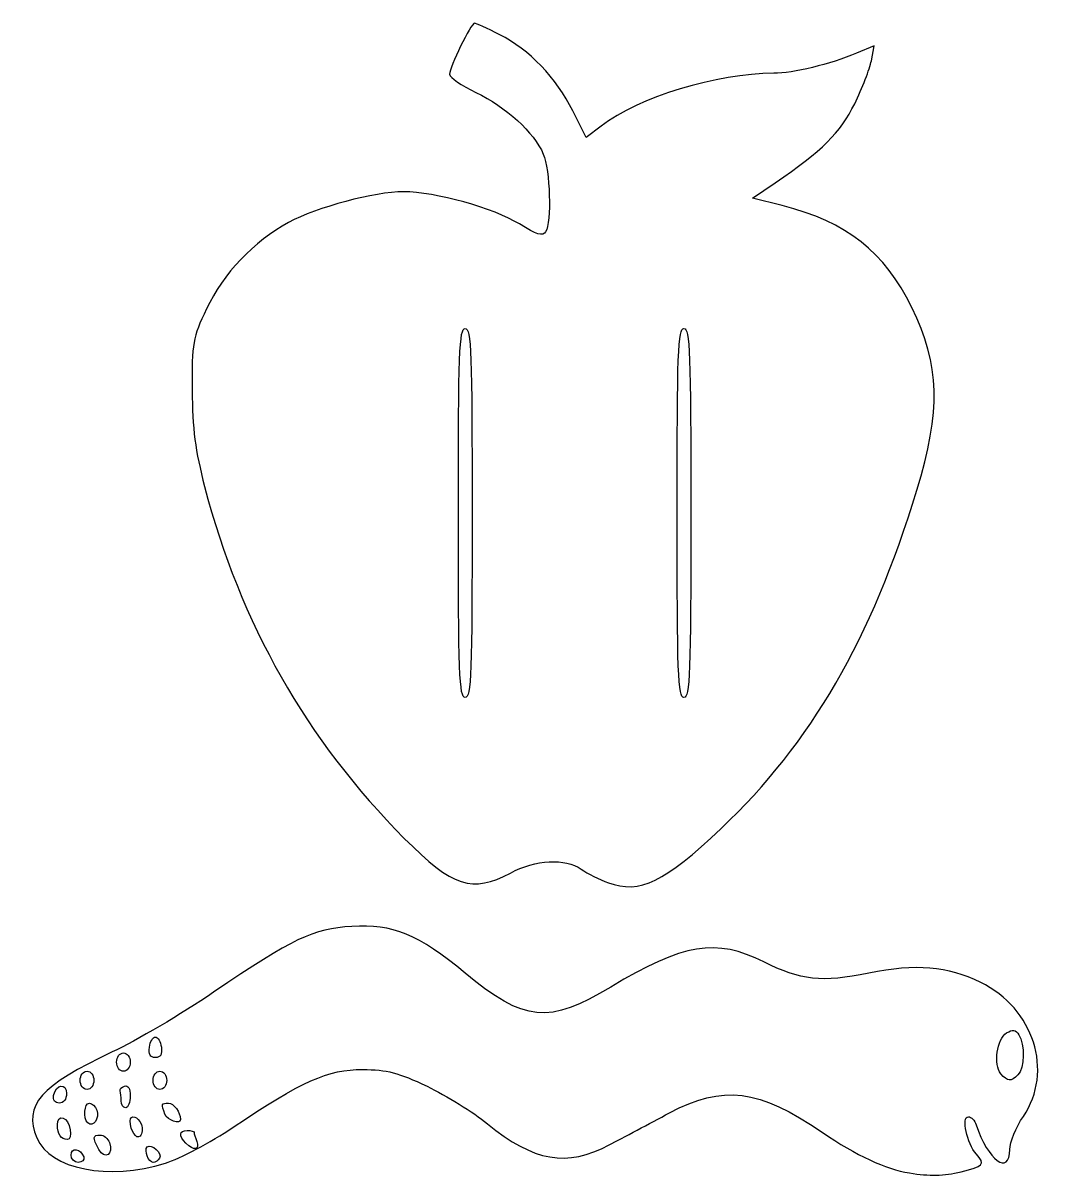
# Model space of a CAD drawing. Header units: centimetres. Extents: x -3.24 to 2.74, y -0.85 to 5.87.
import ezdxf

# ---------------------------------------------------------------- set-up
doc = ezdxf.new("R2010")
doc.units = ezdxf.units.CM
doc.header["$MEASUREMENT"] = 0
doc.layers.add('Layer 1', color=7, linetype='Continuous')

msp = doc.modelspace()

# ---------------------------------------------------------------- linework, layer by layer
at = {"layer": 'Layer 1'}
for points, knots in [([(0.15542, 0.88152), (0.10334, 0.90031), (0.03223, 0.93564), (-0.0026, 0.96004), (-0.0026, 0.96004), (-0.09539, 1.02503), (-0.26787, 1.0159), (-0.41389, 0.93826), (-0.41389, 0.93826), (-0.63554, 0.82041), (-0.74874, 0.85739), (-1.02964, 1.13941), (-1.02964, 1.13941), (-1.5962, 1.70822), (-1.98354, 2.39049), (-2.18929, 3.18199), (-2.18929, 3.18199), (-2.24339, 3.39013), (-2.25988, 3.51832), (-2.26143, 3.74284), (-2.26143, 3.74284), (-2.26333, 4.01763), (-2.25869, 4.0439), (-2.17853, 4.21315), (-2.17853, 4.21315), (-2.08114, 4.41874), (-1.90306, 4.60634), (-1.70139, 4.71576), (-1.70139, 4.71576), (-1.53791, 4.80447), (-1.20265, 4.89378), (-1.03312, 4.89378), (-1.03312, 4.89378), (-0.85091, 4.89378), (-0.5095, 4.79876), (-0.36091, 4.70668), (-0.36091, 4.70668), (-0.26025, 4.6443), (-0.22618, 4.634), (-0.20918, 4.66079), (-0.20918, 4.66079), (-0.17404, 4.7162), (-0.18315, 5.02), (-0.22274, 5.11291), (-0.22274, 5.11291), (-0.27602, 5.23795), (-0.44021, 5.38794), (-0.61359, 5.46996), (-0.61359, 5.46996), (-0.69735, 5.50959), (-0.76648, 5.55729), (-0.76721, 5.57596), (-0.76721, 5.57596), (-0.76874, 5.61491), (-0.64232, 5.87274), (-0.6217, 5.87274), (-0.6217, 5.87274), (-0.61418, 5.87274), (-0.54849, 5.84257), (-0.47571, 5.80569), (-0.47571, 5.80569), (-0.30451, 5.71893), (-0.14812, 5.55615), (-0.05084, 5.36344), (-0.05084, 5.36344), (-0.05084, 5.36344), (0.02674, 5.20976), (0.02674, 5.20976), (0.02674, 5.20976), (0.02674, 5.20976), (0.11264, 5.27528), (0.11264, 5.27528), (0.11264, 5.27528), (0.33314, 5.44346), (0.78419, 5.58126), (1.11532, 5.5816), (1.11532, 5.5816), (1.22669, 5.58171), (1.44477, 5.63434), (1.59618, 5.69765), (1.59618, 5.69765), (1.59618, 5.69765), (1.69871, 5.74052), (1.69871, 5.74052), (1.69871, 5.74052), (1.69871, 5.74052), (1.68198, 5.65449), (1.68198, 5.65449), (1.68198, 5.65449), (1.67278, 5.60718), (1.62927, 5.49488), (1.5853, 5.40493), (1.5853, 5.40493), (1.50392, 5.23846), (1.39407, 5.12914), (1.12418, 4.94608), (1.12418, 4.94608), (1.12418, 4.94608), (0.99284, 4.85698), (0.99284, 4.85698), (0.99284, 4.85698), (0.99284, 4.85698), (1.16387, 4.81346), (1.16387, 4.81346), (1.16387, 4.81346), (1.53906, 4.71798), (1.75948, 4.54487), (1.91669, 4.22224), (1.91669, 4.22224), (2.08052, 3.886), (2.08775, 3.6247), (1.94608, 3.16051), (1.94608, 3.16051), (1.68192, 2.295), (1.33487, 1.69509), (0.81037, 1.19729), (0.81037, 1.19729), (0.48004, 0.88379), (0.33842, 0.81551), (0.15542, 0.88152)], [0, 0, 0, 0, 0.0322581, 0.0322581, 0.0322581, 0.0322581, 0.0645161, 0.0645161, 0.0645161, 0.0645161, 0.0967742, 0.0967742, 0.0967742, 0.0967742, 0.1290323, 0.1290323, 0.1290323, 0.1290323, 0.1612903, 0.1612903, 0.1612903, 0.1612903, 0.1935484, 0.1935484, 0.1935484, 0.1935484, 0.2258065, 0.2258065, 0.2258065, 0.2258065, 0.2580645, 0.2580645, 0.2580645, 0.2580645, 0.2903226, 0.2903226, 0.2903226, 0.2903226, 0.3225806, 0.3225806, 0.3225806, 0.3225806, 0.3548387, 0.3548387, 0.3548387, 0.3548387, 0.3870968, 0.3870968, 0.3870968, 0.3870968, 0.4193548, 0.4193548, 0.4193548, 0.4193548, 0.4516129, 0.4516129, 0.4516129, 0.4516129, 0.483871, 0.483871, 0.483871, 0.483871, 0.516129, 0.516129, 0.516129, 0.516129, 0.5483871, 0.5483871, 0.5483871, 0.5483871, 0.5806452, 0.5806452, 0.5806452, 0.5806452, 0.6129032, 0.6129032, 0.6129032, 0.6129032, 0.6451613, 0.6451613, 0.6451613, 0.6451613, 0.6774194, 0.6774194, 0.6774194, 0.6774194, 0.7096774, 0.7096774, 0.7096774, 0.7096774, 0.7419355, 0.7419355, 0.7419355, 0.7419355, 0.7741935, 0.7741935, 0.7741935, 0.7741935, 0.8064516, 0.8064516, 0.8064516, 0.8064516, 0.8387097, 0.8387097, 0.8387097, 0.8387097, 0.8709677, 0.8709677, 0.8709677, 0.8709677, 0.9032258, 0.9032258, 0.9032258, 0.9032258, 0.9354839, 0.9354839, 0.9354839, 0.9354839, 1, 1, 1, 1]), ([(-0.63625, 3.02847), (-0.63625, 3.96333), (-0.64131, 4.10003), (-0.67594, 4.10003), (-0.67594, 4.10003), (-0.71056, 4.10003), (-0.71562, 3.96333), (-0.71562, 3.02847), (-0.71562, 3.02847), (-0.71562, 2.09361), (-0.71056, 1.95691), (-0.67594, 1.95691), (-0.67594, 1.95691), (-0.64131, 1.95691), (-0.63625, 2.09361), (-0.63625, 3.02847)], [0, 0, 0, 0, 0.2, 0.2, 0.2, 0.2, 0.4, 0.4, 0.4, 0.4, 0.6, 0.6, 0.6, 0.6, 1, 1, 1, 1]), ([(0.63375, 3.02847), (0.63375, 3.96333), (0.62869, 4.10003), (0.59406, 4.10003), (0.59406, 4.10003), (0.55944, 4.10003), (0.55438, 3.96333), (0.55438, 3.02847), (0.55438, 3.02847), (0.55438, 2.09361), (0.55944, 1.95691), (0.59406, 1.95691), (0.59406, 1.95691), (0.62869, 1.95691), (0.63375, 2.09361), (0.63375, 3.02847)], [0, 0, 0, 0, 0.2, 0.2, 0.2, 0.2, 0.4, 0.4, 0.4, 0.4, 0.6, 0.6, 0.6, 0.6, 1, 1, 1, 1]), ([(1.90375, -0.80346), (1.76498, -0.78131), (1.5954, -0.70221), (1.39691, -0.56705), (1.39691, -0.56705), (1.02661, -0.31491), (0.82104, -0.28896), (0.5095, -0.45504), (0.5095, -0.45504), (0.39594, -0.51558), (0.23884, -0.59892), (0.16039, -0.64025), (0.16039, -0.64025), (-0.08724, -0.77069), (-0.27672, -0.73781), (-0.54724, -0.51745), (-0.54724, -0.51745), (-0.62896, -0.45088), (-0.7866, -0.35307), (-0.89755, -0.3001), (-0.89755, -0.3001), (-1.06392, -0.22067), (-1.12941, -0.2036), (-1.27125, -0.20269), (-1.27125, -0.20269), (-1.47125, -0.2014), (-1.62515, -0.27001), (-2.02422, -0.53834), (-2.02422, -0.53834), (-2.15489, -0.6262), (-2.33168, -0.71984), (-2.41711, -0.74642), (-2.41711, -0.74642), (-2.74721, -0.84916), (-3.08705, -0.78223), (-3.16343, -0.59943), (-3.16343, -0.59943), (-3.24271, -0.40968), (-3.14342, -0.29678), (-2.72509, -0.10098), (-2.72509, -0.10098), (-2.5876, -0.03662), (-2.32311, 0.11925), (-2.13733, 0.24541), (-2.13733, 0.24541), (-1.67174, 0.56158), (-1.56357, 0.61311), (-1.33373, 0.62818), (-1.33373, 0.62818), (-1.09811, 0.64363), (-0.94781, 0.58162), (-0.67594, 0.35679), (-0.67594, 0.35679), (-0.33136, 0.07183), (-0.19163, 0.05847), (0.16897, 0.27599), (0.16897, 0.27599), (0.589, 0.52938), (0.78225, 0.56106), (1.05818, 0.42177), (1.05818, 0.42177), (1.26978, 0.31496), (1.39665, 0.30132), (1.66657, 0.35637), (1.66657, 0.35637), (1.94063, 0.41227), (2.12434, 0.39714), (2.31716, 0.3028), (2.31716, 0.3028), (2.62521, 0.15209), (2.74164, -0.21354), (2.56473, -0.47463), (2.56473, -0.47463), (2.52134, -0.53866), (2.48583, -0.62498), (2.48583, -0.66645), (2.48583, -0.66645), (2.48583, -0.82328), (2.35714, -0.729), (2.29078, -0.52356), (2.29078, -0.52356), (2.28256, -0.4981), (2.26206, -0.47726), (2.24523, -0.47726), (2.24523, -0.47726), (2.20278, -0.47726), (2.23622, -0.63238), (2.29196, -0.69397), (2.29196, -0.69397), (2.34512, -0.75271), (2.3334, -0.7663), (2.2035, -0.79644), (2.2035, -0.79644), (2.10018, -0.82042), (2.02158, -0.82226), (1.90375, -0.80346)], [0, 0, 0, 0, 0.04, 0.04, 0.04, 0.04, 0.08, 0.08, 0.08, 0.08, 0.12, 0.12, 0.12, 0.12, 0.16, 0.16, 0.16, 0.16, 0.2, 0.2, 0.2, 0.2, 0.24, 0.24, 0.24, 0.24, 0.28, 0.28, 0.28, 0.28, 0.32, 0.32, 0.32, 0.32, 0.36, 0.36, 0.36, 0.36, 0.4, 0.4, 0.4, 0.4, 0.44, 0.44, 0.44, 0.44, 0.48, 0.48, 0.48, 0.48, 0.52, 0.52, 0.52, 0.52, 0.56, 0.56, 0.56, 0.56, 0.6, 0.6, 0.6, 0.6, 0.64, 0.64, 0.64, 0.64, 0.68, 0.68, 0.68, 0.68, 0.72, 0.72, 0.72, 0.72, 0.76, 0.76, 0.76, 0.76, 0.8, 0.8, 0.8, 0.8, 0.84, 0.84, 0.84, 0.84, 0.88, 0.88, 0.88, 0.88, 0.92, 0.92, 0.92, 0.92, 1, 1, 1, 1]), ([(2.53346, -0.23384), (2.57132, -0.19599), (2.57469, -0.05684), (2.5391, -0.00101), (2.5391, -0.00101), (2.51957, 0.02962), (2.50306, 0.03203), (2.46674, 0.00955), (2.46674, 0.00955), (2.41045, -0.0253), (2.3901, -0.17431), (2.43435, -0.22764), (2.43435, -0.22764), (2.47273, -0.27388), (2.4922, -0.2751), (2.53346, -0.23384)], [0, 0, 0, 0, 0.2, 0.2, 0.2, 0.2, 0.4, 0.4, 0.4, 0.4, 0.6, 0.6, 0.6, 0.6, 1, 1, 1, 1]), ([(-2.44019, -0.07377), (-2.44484, -0.04103), (-2.46055, -0.01424), (-2.4751, -0.01424), (-2.4751, -0.01424), (-2.48966, -0.01424), (-2.50537, -0.04103), (-2.51002, -0.07377), (-2.51002, -0.07377), (-2.51583, -0.11473), (-2.50494, -0.1333), (-2.4751, -0.1333), (-2.4751, -0.1333), (-2.44526, -0.1333), (-2.43437, -0.11473), (-2.44019, -0.07377)], [0, 0, 0, 0, 0.2, 0.2, 0.2, 0.2, 0.4, 0.4, 0.4, 0.4, 0.6, 0.6, 0.6, 0.6, 1, 1, 1, 1]), ([(-2.62062, -0.15976), (-2.62062, -0.13036), (-2.63826, -0.10684), (-2.66031, -0.10684), (-2.66031, -0.10684), (-2.68236, -0.10684), (-2.7, -0.13036), (-2.7, -0.15976), (-2.7, -0.15976), (-2.7, -0.18916), (-2.68236, -0.21268), (-2.66031, -0.21268), (-2.66031, -0.21268), (-2.63826, -0.21268), (-2.62062, -0.18916), (-2.62062, -0.15976)], [0, 0, 0, 0, 0.2, 0.2, 0.2, 0.2, 0.4, 0.4, 0.4, 0.4, 0.6, 0.6, 0.6, 0.6, 1, 1, 1, 1]), ([(-2.83229, -0.26559), (-2.83229, -0.2362), (-2.84993, -0.21268), (-2.87198, -0.21268), (-2.87198, -0.21268), (-2.89403, -0.21268), (-2.91167, -0.2362), (-2.91167, -0.26559), (-2.91167, -0.26559), (-2.91167, -0.29499), (-2.89403, -0.31851), (-2.87198, -0.31851), (-2.87198, -0.31851), (-2.84993, -0.31851), (-2.83229, -0.29499), (-2.83229, -0.26559)], [0, 0, 0, 0, 0.2, 0.2, 0.2, 0.2, 0.4, 0.4, 0.4, 0.4, 0.6, 0.6, 0.6, 0.6, 1, 1, 1, 1]), ([(-2.40896, -0.26559), (-2.40896, -0.2362), (-2.4266, -0.21268), (-2.44865, -0.21268), (-2.44865, -0.21268), (-2.47069, -0.21268), (-2.48833, -0.2362), (-2.48833, -0.26559), (-2.48833, -0.26559), (-2.48833, -0.29499), (-2.47069, -0.31851), (-2.44865, -0.31851), (-2.44865, -0.31851), (-2.4266, -0.31851), (-2.40896, -0.29499), (-2.40896, -0.26559)], [0, 0, 0, 0, 0.2, 0.2, 0.2, 0.2, 0.4, 0.4, 0.4, 0.4, 0.6, 0.6, 0.6, 0.6, 1, 1, 1, 1]), ([(-2.99104, -0.34277), (-2.99104, -0.27828), (-3.05287, -0.2874), (-3.06574, -0.35378), (-3.06574, -0.35378), (-3.07081, -0.37989), (-3.05731, -0.39789), (-3.03267, -0.39789), (-3.03267, -0.39789), (-3.00813, -0.39789), (-2.99104, -0.37526), (-2.99104, -0.34277)], [0, 0, 0, 0, 0.25, 0.25, 0.25, 0.25, 0.5, 0.5, 0.5, 0.5, 1, 1, 1, 1]), ([(-2.62062, -0.35599), (-2.62062, -0.31307), (-2.63293, -0.29174), (-2.6537, -0.29867), (-2.6537, -0.29867), (-2.67189, -0.30473), (-2.68379, -0.31763), (-2.68016, -0.32733), (-2.68016, -0.32733), (-2.67652, -0.33703), (-2.67354, -0.36283), (-2.67354, -0.38466), (-2.67354, -0.38466), (-2.67354, -0.40649), (-2.66164, -0.42434), (-2.64708, -0.42434), (-2.64708, -0.42434), (-2.63253, -0.42434), (-2.62062, -0.39359), (-2.62062, -0.35599)], [0, 0, 0, 0, 0.1666667, 0.1666667, 0.1666667, 0.1666667, 0.3333333, 0.3333333, 0.3333333, 0.3333333, 0.5, 0.5, 0.5, 0.5, 0.6666667, 0.6666667, 0.6666667, 0.6666667, 1, 1, 1, 1]), ([(-2.81472, -0.43935), (-2.82347, -0.41655), (-2.84291, -0.39789), (-2.85792, -0.39789), (-2.85792, -0.39789), (-2.88836, -0.39789), (-2.89531, -0.48479), (-2.86713, -0.51298), (-2.86713, -0.51298), (-2.83808, -0.54203), (-2.7973, -0.48474), (-2.81472, -0.43935)], [0, 0, 0, 0, 0.25, 0.25, 0.25, 0.25, 0.5, 0.5, 0.5, 0.5, 1, 1, 1, 1]), ([(-2.32958, -0.49265), (-2.32958, -0.45041), (-2.36781, -0.39789), (-2.39856, -0.39789), (-2.39856, -0.39789), (-2.44016, -0.39789), (-2.44188, -0.40318), (-2.41936, -0.46187), (-2.41936, -0.46187), (-2.40554, -0.49787), (-2.32958, -0.52392), (-2.32958, -0.49265)], [0, 0, 0, 0, 0.25, 0.25, 0.25, 0.25, 0.5, 0.5, 0.5, 0.5, 1, 1, 1, 1]), ([(-2.96936, -0.55209), (-2.98006, -0.47938), (-3.04396, -0.45495), (-3.04396, -0.52356), (-3.04396, -0.52356), (-3.04396, -0.57848), (-3.02258, -0.60955), (-2.98479, -0.60955), (-2.98479, -0.60955), (-2.97165, -0.60955), (-2.96471, -0.5837), (-2.96936, -0.55209)], [0, 0, 0, 0, 0.25, 0.25, 0.25, 0.25, 0.5, 0.5, 0.5, 0.5, 1, 1, 1, 1]), ([(-2.55644, -0.52137), (-2.57435, -0.4747), (-2.62062, -0.46042), (-2.62062, -0.50156), (-2.62062, -0.50156), (-2.62062, -0.5584), (-2.58578, -0.61175), (-2.56333, -0.5893), (-2.56333, -0.5893), (-2.55023, -0.5762), (-2.54713, -0.54563), (-2.55644, -0.52137)], [0, 0, 0, 0, 0.25, 0.25, 0.25, 0.25, 0.5, 0.5, 0.5, 0.5, 1, 1, 1, 1]), ([(-2.74165, -0.62721), (-2.75096, -0.60295), (-2.77516, -0.58309), (-2.79543, -0.58309), (-2.79543, -0.58309), (-2.83986, -0.58309), (-2.84113, -0.59651), (-2.80338, -0.66705), (-2.80338, -0.66705), (-2.76952, -0.73033), (-2.71547, -0.69544), (-2.74165, -0.62721)], [0, 0, 0, 0, 0.25, 0.25, 0.25, 0.25, 0.5, 0.5, 0.5, 0.5, 1, 1, 1, 1]), ([(-2.23415, -0.62062), (-2.24298, -0.5976), (-2.25021, -0.57379), (-2.25021, -0.5677), (-2.25021, -0.5677), (-2.25021, -0.56162), (-2.26807, -0.55664), (-2.2899, -0.55664), (-2.2899, -0.55664), (-2.33774, -0.55664), (-2.34105, -0.58751), (-2.29783, -0.63072), (-2.29783, -0.63072), (-2.25262, -0.67593), (-2.2152, -0.67), (-2.23415, -0.62062)], [0, 0, 0, 0, 0.2, 0.2, 0.2, 0.2, 0.4, 0.4, 0.4, 0.4, 0.6, 0.6, 0.6, 0.6, 1, 1, 1, 1]), ([(-2.89127, -0.71043), (-2.90762, -0.66137), (-2.96458, -0.65323), (-2.96458, -0.69995), (-2.96458, -0.69995), (-2.96458, -0.72299), (-2.94573, -0.74184), (-2.92269, -0.74184), (-2.92269, -0.74184), (-2.89965, -0.74184), (-2.88551, -0.72771), (-2.89127, -0.71043)], [0, 0, 0, 0, 0.25, 0.25, 0.25, 0.25, 0.5, 0.5, 0.5, 0.5, 1, 1, 1, 1]), ([(-2.4505, -0.71838), (-2.43334, -0.69061), (-2.49935, -0.62939), (-2.52202, -0.65206), (-2.52202, -0.65206), (-2.54245, -0.67249), (-2.51545, -0.74184), (-2.48706, -0.74184), (-2.48706, -0.74184), (-2.47493, -0.74184), (-2.45847, -0.73129), (-2.4505, -0.71838)], [0, 0, 0, 0, 0.25, 0.25, 0.25, 0.25, 0.5, 0.5, 0.5, 0.5, 1, 1, 1, 1])]:
    msp.add_open_spline(points, degree=3, knots=knots, dxfattribs=at)

doc.saveas('drawing.dxf')
